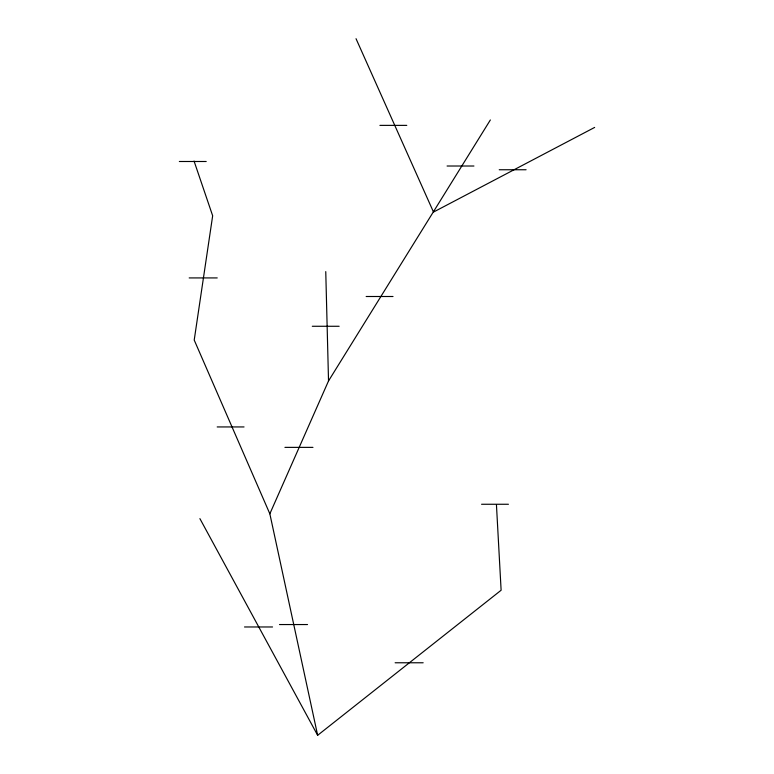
<?xml version="1.0" encoding="UTF-8"?>
<svg xmlns="http://www.w3.org/2000/svg" width="774" height="774" viewBox="0 0 774 774"><rect width="100%" height="100%" fill="white"/><g stroke="black" fill="none" stroke-linecap="round" stroke-linejoin="round"><path stroke-width="1.16" d="M496.453 504.89L501.117 590.243L317.65 735.3L269.845 513.81L328.524 380.934L490.358 119.96M594.655 127.42L433.508 212.066L356.03 38.7M379.918 125.378L406.776 125.378M179.345 161.495L206.203 161.495M447.082 166.013L473.94 166.013M499.23 169.748L526.088 169.748M189.185 277.924L217.223 277.924M366.16 296.5L393.018 296.5M312.29 326.27L339.147 326.27M217.184 426.938L244.042 426.938M284.929 447.372L312.967 447.372M481.573 504.261L508.431 504.261M279.491 624.55L307.53 624.55M244.507 626.969L272.554 626.969M395.127 662.776L423.165 662.776M199.895 518.628L317.65 735.3M269.845 513.81L194.216 340.067L212.666 215.782L194.051 161.069M325.757 271.616L328.524 380.934"/></g></svg>
